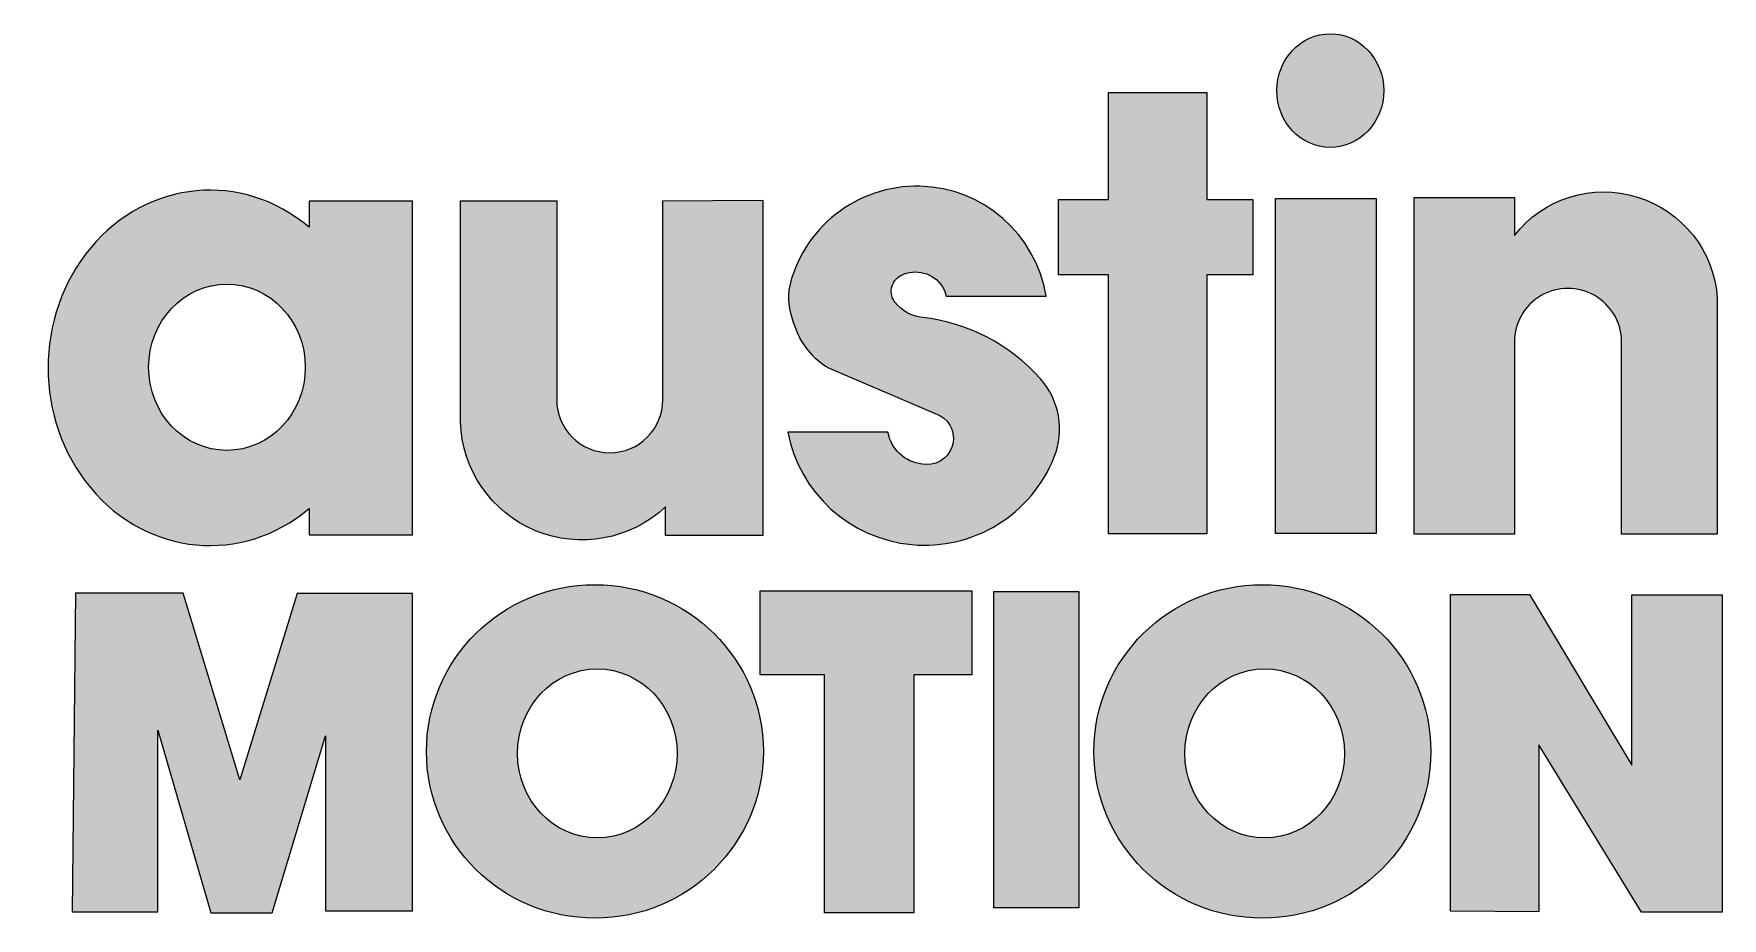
# Model space of a CAD drawing. Extents: x -1.95 to 1.92, y -1.01 to 1.01.
import ezdxf

# ---------------------------------------------------------------- set-up
doc = ezdxf.new("R2010")
doc.units = 0
doc.header["$LTSCALE"] = 0.01
doc.header["$MEASUREMENT"] = 0
for name, color, linetype, lineweight in [('G-ANNO-DETL-LOGO', 7, 'Continuous', 0), ('G-ANNO-DETL-LOGO-PATT-COLR', 7, 'Continuous', 20), ('G-ANNO-DETL-LOGO-PATT-GRAY', 7, 'Continuous', 20)]:
    doc.layers.add(name, color=color, linetype=linetype, lineweight=lineweight)

msp = doc.modelspace()

# ---------------------------------------------------------------- hatches: boundary and pattern name
at = {"layer": 'G-ANNO-DETL-LOGO-PATT-COLR', "true_color": 0xf18c21}
h = msp.add_hatch(color=30, dxfattribs=at)
h.dxf.hatch_style = 1
h.paths.add_polyline_path([(0.8937, -0.1314), (1.1234, -0.1314), (1.1234, 0.6351), (0.8937, 0.6351)])
edge = h.paths.add_edge_path()
edge.add_ellipse((1.0188, 0.8821), major_axis=(0, 0.1301), ratio=0.940239, start_angle=0, end_angle=360)
h.paths.add_polyline_path([(1.211, -0.1333), (1.44, -0.1333), (1.44, 0.3062, -1.001877), (1.6854, 0.3067), (1.6854, -0.1329), (1.9044, -0.1329), (1.9044, 0.4071, 0.687717), (1.44, 0.5506), (1.44, 0.6378), (1.211, 0.6378)])
at = {"layer": 'G-ANNO-DETL-LOGO-PATT-COLR', "true_color": 0x59b7b1}
h = msp.add_hatch(color=123, dxfattribs=at)
h.dxf.hatch_style = 1
edge = h.paths.add_edge_path()
edge.add_line((-1.0815, 0.6287), (-1.3184, 0.6287))
edge.add_line((-1.3184, 0.6287), (-1.3184, 0.5696))
edge.add_ellipse((-1.5448, 0.2475), major_axis=(0, -0.4067), ratio=0.911864, start_angle=142.368, end_angle=397.632)
edge.add_line((-1.3184, -0.0746), (-1.3184, -0.135))
edge.add_line((-1.3184, -0.135), (-1.0815, -0.135))
edge.add_line((-1.0815, -0.135), (-1.0815, 0.6287))
edge = h.paths.add_edge_path(flags=16)
edge.add_ellipse((-1.5062, 0.2489), major_axis=(0, 0.1903), ratio=0.942029, start_angle=0, end_angle=360)
h.paths.add_polyline_path([(-0.5027, -0.0706), (-0.5027, -0.1363), (-0.2801, -0.1363), (-0.2801, 0.6312), (-0.5088, 0.6301), (-0.5088, 0.1746, -1), (-0.7516, 0.1746), (-0.7516, 0.6301), (-0.9717, 0.6301), (-0.9717, 0.124, 0.647728)])
h.paths.add_polyline_path([(0.0066, 0.1003), (-0.2229, 0.1003, 0.750688), (0.3872, 0.0436, 0.282731), (0.3555, 0.2224, 0.184561), (0.0851, 0.3629, -0.196187), (0.0232, 0.3968, -0.474602), (0.036, 0.4587, -0.390693), (0.1315, 0.4328, -0.104756), (0.1394, 0.4113), (0.3683, 0.4113, 0.831245), (-0.2206, 0.4257, 0.12146), (-0.2065, 0.3423, 0.187354), (-0.1293, 0.2476), (0.1252, 0.1387, -0.856533), (0.0848, 0.0272, -0.334005)])
h.paths.add_polyline_path([(0.7365, 0.4606), (0.8417, 0.4606), (0.8417, 0.6326), (0.7365, 0.6326), (0.7365, 0.8778), (0.5114, 0.8778), (0.5114, 0.6326), (0.397, 0.6326), (0.397, 0.4606), (0.5114, 0.4606), (0.5114, -0.1324), (0.7365, -0.1324)])
at = {"layer": 'G-ANNO-DETL-LOGO-PATT-COLR', "true_color": 0x498bca}
h = msp.add_hatch(color=163, dxfattribs=at)
h.dxf.hatch_style = 1
h.paths.add_polyline_path([(-1.0815, -0.2691), (-1.3458, -0.2691), (-1.4767, -0.6951), (-1.6066, -0.268), (-1.853, -0.268), (-1.8603, -0.9973), (-1.6647, -0.9973), (-1.6647, -0.5816), (-1.5432, -1), (-1.4029, -1), (-1.2803, -0.5949), (-1.2803, -0.9956), (-1.0815, -0.9956)])
edge = h.paths.add_edge_path()
edge.add_ellipse((-0.6641, -0.6305), major_axis=(0.3855, 0), ratio=0.990035, start_angle=0, end_angle=360)
edge = h.paths.add_edge_path(flags=16)
edge.add_ellipse((-0.6587, -0.635), major_axis=(0, -0.1935), ratio=0.944186, start_angle=0, end_angle=360)
h.paths.add_polyline_path([(0.0661, -0.4551), (0.1982, -0.4551), (0.1982, -0.2631), (-0.2862, -0.2631), (-0.2862, -0.4551), (-0.1384, -0.4551), (-0.1384, -0.9996), (0.0661, -0.9996)])
h.paths.add_polyline_path([(0.2489, -0.9882), (0.4432, -0.9882), (0.4432, -0.2643), (0.2489, -0.2643)])
edge = h.paths.add_edge_path()
edge.add_ellipse((0.8633, -0.6305), major_axis=(0.3855, 0), ratio=0.990035, start_angle=0, end_angle=360)
edge = h.paths.add_edge_path(flags=16)
edge.add_ellipse((0.8687, -0.635), major_axis=(0, -0.1935), ratio=0.944186, start_angle=0, end_angle=360)
h.paths.add_polyline_path([(1.4749, -0.2715), (1.2941, -0.2715), (1.2941, -0.996), (1.4958, -0.9975), (1.4958, -0.6155), (1.731, -0.9987), (1.9157, -0.9987), (1.9157, -0.2718), (1.7092, -0.2718), (1.7092, -0.6622)])
at = {"layer": 'G-ANNO-DETL-LOGO-PATT-GRAY'}
h = msp.add_hatch(color=256, dxfattribs=at)
h.dxf.hatch_style = 1
h.paths.add_polyline_path([(0.8937, -0.1314), (1.1234, -0.1314), (1.1234, 0.6351), (0.8937, 0.6351)])
edge = h.paths.add_edge_path()
edge.add_ellipse((1.0188, 0.8821), major_axis=(0, 0.1301), ratio=0.940239, start_angle=0, end_angle=360)
h.paths.add_polyline_path([(1.211, -0.1333), (1.44, -0.1333), (1.44, 0.3062, -1.001877), (1.6854, 0.3067), (1.6854, -0.1329), (1.9044, -0.1329), (1.9044, 0.4071, 0.687717), (1.44, 0.5506), (1.44, 0.6378), (1.211, 0.6378)])
h = msp.add_hatch(color=256, dxfattribs=at)
h.dxf.hatch_style = 1
edge = h.paths.add_edge_path()
edge.add_line((-1.0815, 0.6287), (-1.3184, 0.6287))
edge.add_line((-1.3184, 0.6287), (-1.3184, 0.5696))
edge.add_ellipse((-1.5448, 0.2475), major_axis=(0, -0.4067), ratio=0.911864, start_angle=142.368, end_angle=397.632)
edge.add_line((-1.3184, -0.0746), (-1.3184, -0.135))
edge.add_line((-1.3184, -0.135), (-1.0815, -0.135))
edge.add_line((-1.0815, -0.135), (-1.0815, 0.6287))
edge = h.paths.add_edge_path(flags=16)
edge.add_ellipse((-1.5062, 0.2489), major_axis=(0, 0.1903), ratio=0.942029, start_angle=0, end_angle=360)
h.paths.add_polyline_path([(-0.5027, -0.0706), (-0.5027, -0.1363), (-0.2801, -0.1363), (-0.2801, 0.6312), (-0.5088, 0.6301), (-0.5088, 0.1746, -1), (-0.7516, 0.1746), (-0.7516, 0.6301), (-0.9717, 0.6301), (-0.9717, 0.124, 0.647728)])
h.paths.add_polyline_path([(0.0066, 0.1003), (-0.2229, 0.1003, 0.750688), (0.3872, 0.0436, 0.282731), (0.3555, 0.2224, 0.184561), (0.0851, 0.3629, -0.196187), (0.0232, 0.3968, -0.474602), (0.036, 0.4587, -0.390693), (0.1315, 0.4328, -0.104756), (0.1394, 0.4113), (0.3683, 0.4113, 0.831245), (-0.2206, 0.4257, 0.12146), (-0.2065, 0.3423, 0.187354), (-0.1293, 0.2476), (0.1252, 0.1387, -0.856533), (0.0848, 0.0272, -0.334005)])
h.paths.add_polyline_path([(0.7365, 0.4606), (0.8417, 0.4606), (0.8417, 0.6326), (0.7365, 0.6326), (0.7365, 0.8778), (0.5114, 0.8778), (0.5114, 0.6326), (0.397, 0.6326), (0.397, 0.4606), (0.5114, 0.4606), (0.5114, -0.1324), (0.7365, -0.1324)])
h = msp.add_hatch(color=256, dxfattribs=at)
h.dxf.hatch_style = 1
h.paths.add_polyline_path([(-1.0815, -0.2691), (-1.3458, -0.2691), (-1.4767, -0.6951), (-1.6066, -0.268), (-1.853, -0.268), (-1.8603, -0.9973), (-1.6647, -0.9973), (-1.6647, -0.5816), (-1.5432, -1), (-1.4029, -1), (-1.2803, -0.5949), (-1.2803, -0.9956), (-1.0815, -0.9956)])
edge = h.paths.add_edge_path()
edge.add_ellipse((-0.6641, -0.6305), major_axis=(0.3855, 0), ratio=0.990035, start_angle=0, end_angle=360)
edge = h.paths.add_edge_path(flags=16)
edge.add_ellipse((-0.6587, -0.635), major_axis=(0, -0.1935), ratio=0.944186, start_angle=0, end_angle=360)
h.paths.add_polyline_path([(0.0661, -0.4551), (0.1982, -0.4551), (0.1982, -0.2631), (-0.2862, -0.2631), (-0.2862, -0.4551), (-0.1384, -0.4551), (-0.1384, -0.9996), (0.0661, -0.9996)])
h.paths.add_polyline_path([(0.2489, -0.9882), (0.4432, -0.9882), (0.4432, -0.2643), (0.2489, -0.2643)])
edge = h.paths.add_edge_path()
edge.add_ellipse((0.8633, -0.6305), major_axis=(0.3855, 0), ratio=0.990035, start_angle=0, end_angle=360)
edge = h.paths.add_edge_path(flags=16)
edge.add_ellipse((0.8687, -0.635), major_axis=(0, -0.1935), ratio=0.944186, start_angle=0, end_angle=360)
h.paths.add_polyline_path([(1.4749, -0.2715), (1.2941, -0.2715), (1.2941, -0.996), (1.4958, -0.9975), (1.4958, -0.6155), (1.731, -0.9987), (1.9157, -0.9987), (1.9157, -0.2718), (1.7092, -0.2718), (1.7092, -0.6622)])

# ---------------------------------------------------------------- linework, layer by layer
at = {"layer": 'G-ANNO-DETL-LOGO'}
for points in [[(0.7365, 0.6326), (0.8417, 0.6326), (0.8417, 0.4606), (0.7365, 0.4606), (0.7365, -0.1324), (0.5114, -0.1324), (0.5114, 0.4606), (0.397, 0.4606), (0.397, 0.6326), (0.5114, 0.6326), (0.5114, 0.8778), (0.7365, 0.8778)], [(0.8937, 0.6351), (1.1234, 0.6351), (1.1234, -0.1314), (0.8937, -0.1314)], [(-1.8603, -0.9973), (-1.6647, -0.9973), (-1.6647, -0.5816), (-1.5432, -1), (-1.4029, -1), (-1.2803, -0.5949), (-1.2803, -0.9956), (-1.0815, -0.9956), (-1.0815, -0.2691), (-1.3458, -0.2691), (-1.4767, -0.6951), (-1.6066, -0.268), (-1.853, -0.268)], [(0.0661, -0.4551), (0.0661, -0.9996), (-0.1384, -0.9996), (-0.1384, -0.4551), (-0.2862, -0.4551), (-0.2862, -0.2631), (0.1982, -0.2631), (0.1982, -0.4551)], [(0.2489, -0.2643), (0.4432, -0.2643), (0.4432, -0.9882), (0.2489, -0.9882)], [(1.2941, -0.996), (1.2941, -0.2715), (1.4749, -0.2715), (1.7092, -0.6622), (1.7092, -0.2718), (1.9157, -0.2718), (1.9157, -0.9987), (1.731, -0.9987), (1.4958, -0.6155), (1.4958, -0.9975)]]:
    msp.add_lwpolyline(points, close=True, dxfattribs=at)
for points in [[(0.1394, 0.4113), (0.3683, 0.4113, 0.831245), (-0.2206, 0.4257, 0.12146), (-0.2065, 0.3423, 0.187354), (-0.1293, 0.2476), (0.1252, 0.1387, -0.856533), (0.0848, 0.0272, -0.334005), (0.0066, 0.1003), (-0.2229, 0.1003, 0.750688), (0.3872, 0.0436, 0.282731), (0.3555, 0.2224, 0.184561), (0.0851, 0.3629, -0.196187), (0.0232, 0.3968, -0.474602), (0.036, 0.4587, -0.390693), (0.1315, 0.4328, -0.104756), (0.1394, 0.4113, -16.555959)], [(1.44, 0.3071), (1.44, -0.1333), (1.211, -0.1333), (1.211, 0.6378), (1.44, 0.6378), (1.44, 0.5506, -0.687717), (1.9044, 0.4071), (1.9044, -0.1329), (1.6854, -0.1329), (1.6854, 0.3067, 1.001877), (1.44, 0.3062)]]:
    msp.add_lwpolyline(points, format="xyb", dxfattribs=at)
msp.add_lwpolyline([(-1.3184, -0.0746), (-1.3184, -0.135), (-1.0815, -0.135), (-1.0815, 0.6287), (-1.3184, 0.6287), (-1.3184, 0.5696)], dxfattribs=at)
msp.add_lwpolyline([(-0.2801, 0.6312), (-0.2801, -0.1363), (-0.5027, -0.1363), (-0.5027, -0.0706, -0.647728), (-0.9717, 0.124), (-0.9717, 0.6301), (-0.7516, 0.6301), (-0.7516, 0.1746, 1), (-0.5088, 0.1746), (-0.5088, 0.6301)], format="xyb", close=True, dxfattribs=at)
for centre, major_axis, ratio in [((1.0188, 0.8821), (0, 0.1301), 0.940239), ((-1.5062, 0.2489), (0, 0.1903), 0.942029), ((-0.6641, -0.6305), (0.3855, 0), 0.990035), ((0.8633, -0.6305), (0.3855, 0), 0.990035), ((-0.6587, -0.635), (0, -0.1935), 0.944186), ((0.8687, -0.635), (0, -0.1935), 0.944186)]:
    msp.add_ellipse(centre, major_axis=major_axis, ratio=ratio, dxfattribs=at)
msp.add_ellipse((-1.5448, 0.2475), major_axis=(0, -0.4067), ratio=0.911864, start_param=2.48479, end_param=6.939988, dxfattribs=at)

doc.saveas('drawing.dxf')
